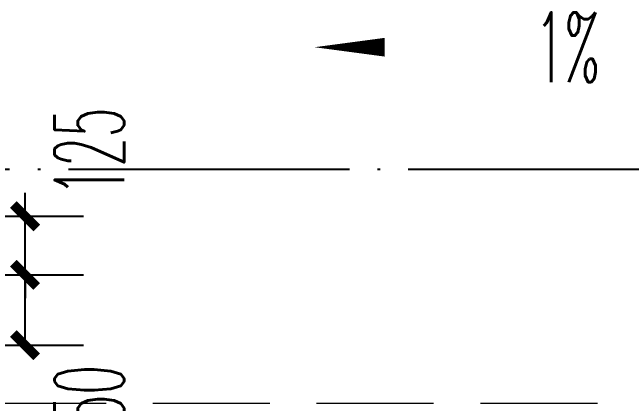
# Model space of a CAD drawing. Extents: x 27938 to 1507990, y 110129 to 923079.
# Drawn here: x 1217913 to 1219237, y 580924 to 581759 of the extents above; entities that cross this region are included whole.
import ezdxf

# ---------------------------------------------------------------- set-up
doc = ezdxf.new("R2010")
doc.units = 0
doc.header["$LTSCALE"] = 1000
doc.header["$MEASUREMENT"] = 0
doc.linetypes.add('DASH', pattern=[0.35, 0.25, -0.1])
doc.linetypes.add('DOTE', pattern=[2.42, 2, -0.2, 0.02, -0.2])
for name, color, linetype in [('----建筑底图', 8, 'Continuous'), ('DIM_SYMB', 3, 'Continuous'), ('DOTE', 1, 'Continuous')]:
    doc.layers.add(name, color=color, linetype=linetype)
doc.layers.add('S-L主梁线', color=4, linetype='DASH', plot=False)
doc.layers.add('平面-排水沟', color=86, linetype='Continuous', lineweight=15)
doc.styles.add('_TCH_DIM', font='SIMPLEX.shx', dxfattribs={"width": 0.7, "bigfont": 'GBCBIG.shx'})
doc.styles.add('_TCH_DIM_T3', font='SIMPLEX.shx', dxfattribs={"width": 0.494118, "bigfont": 'GBCBIG.shx'})
doc.dimstyles.new('_TWT_ARCH&&50', dxfattribs={"dimtxt": 148.75, "dimasz": 50, "dimexe": 125, "dimexo": 150, "dimgap": 63.125, "dimtad": 1, "dimdec": 0, "dimzin": 0, "dimdsep": 46, "dimtxsty": '_TCH_DIM_T3', "dimblk": 'ARCHTICK', "dimcen": 0.09, "dimclrt": 7, "dimazin": 2, "dimtfac": 1, "dimtdec": 0, "dimtix": 1, "dimtmove": 2, "dimatfit": 3, "dimfxl": 100, "dimtolj": 1, "dimtzin": 0, "dimarcsym": 0})

# ---------------------------------------------------------------- blocks, each defined once
blk = doc.blocks.new('A$C149A4CC3')
at = {"layer": 'DOTE', "color": 169, "linetype": 'DOTE', "ltscale": 0.3}
blk.add_line((25039.9, -25110.1), (-25818.8, -25110.1), dxfattribs=at)
at = {"layer": '平面-排水沟', "color": 8}
blk.add_lwpolyline([(-7283.2, -24849.2, 0, 0, 0), (-7704.6, -24849.2, 0, 40, 0), (-7554.6, -24849.2, 0, 0, 0)], format="xyseb", dxfattribs=at)
at = {"layer": '平面-排水沟', "color": 7, "style": '_TCH_DIM', "width": 0.494118}
blk.add_text('1%', height=148.75, dxfattribs=at).set_placement((-7233.2, -24923.6))
blk = doc.blocks.new('A$C63B2058D')
at = {"layer": 'S-L主梁线', "color": 0, "linetype": 'DASH', "lineweight": 18}
blk.add_line((10050, -4799.8), (4450, -4799.8), dxfattribs=at)
blk = doc.blocks.new('_ArchTick')
at = {"color": 0, "linetype": 'ByBlock', "const_width": 0.4}
blk.add_lwpolyline([(-0.5, -0.5), (0.5, 0.5)], dxfattribs=at)
blk = doc.blocks.new('*D457')
at = {"layer": 'Defpoints', "color": 0}
for p in [(1217503.6, 581199), (1217940.3, 581199), (1217503.6, 581049)]:
    blk.add_point(p, dxfattribs=at)
at = {"layer": 'DIM_SYMB', "color": 0, "lineweight": -2}
for p, q in [((1217653.6, 581199), (1218065.3, 581199)), ((1217940.3, 581049), (1217940.3, 581199)), ((1217653.6, 581049), (1218065.3, 581049))]:
    blk.add_line(p, q, dxfattribs=at)
at = {"layer": 'DIM_SYMB', "color": 0, "lineweight": -2, "xscale": 50, "yscale": 50, "zscale": 50}
for p, rotation in [((1217940.3, 581199), 90), ((1217940.3, 581049), 270)]:
    blk.add_blockref('_ArchTick', p, dxfattribs=dict(at, rotation=rotation))
at = {"layer": 'DIM_SYMB', "color": 7, "insert": (1218077.8, 580911.5), "char_height": 148.75, "attachment_point": 5, "rotation": 90, "style": '_TCH_DIM_T3'}
blk.add_mtext('\\A1;150', dxfattribs=at)
blk = doc.blocks.new('*D458')
at = {"layer": 'Defpoints', "color": 0}
for p in [(1217503.6, 581324), (1217940.3, 581324), (1217503.6, 581199)]:
    blk.add_point(p, dxfattribs=at)
at = {"layer": 'DIM_SYMB', "color": 0, "lineweight": -2}
for p, q in [((1217940.3, 581324), (1217940.3, 581374)), ((1217653.6, 581324), (1218065.3, 581324)), ((1217940.3, 581199), (1217940.3, 581324)), ((1217653.6, 581199), (1218065.3, 581199)), ((1217940.3, 581199), (1217940.3, 581149))]:
    blk.add_line(p, q, dxfattribs=at)
at = {"layer": 'DIM_SYMB', "color": 0, "lineweight": -2, "xscale": 50, "yscale": 50, "zscale": 50}
for p, rotation in [((1217940.3, 581324), 270), ((1217940.3, 581199), 90)]:
    blk.add_blockref('_ArchTick', p, dxfattribs=dict(at, rotation=rotation))
at = {"layer": 'DIM_SYMB', "color": 7, "insert": (1218077.8, 581461.5), "char_height": 148.75, "attachment_point": 5, "rotation": 90, "style": '_TCH_DIM_T3'}
blk.add_mtext('\\A1;125', dxfattribs=at)

msp = doc.modelspace()

# ---------------------------------------------------------------- block references
at = {"layer": '----建筑底图'}
msp.add_blockref('A$C149A4CC3', (1226263.6, 606534.1), dxfattribs=at)

# ---------------------------------------------------------------- next in the draw order: block references
at = {"layer": 'S-L主梁线', "color": 225, "linetype": 'ByBlock', "lineweight": 18}
msp.add_blockref('A$C63B2058D', (1212613.6, 585724), dxfattribs=at)

# ---------------------------------------------------------------- next in the draw order: dimensions: what is measured, and where the dimension line sits
at = {"layer": 'DIM_SYMB'}
for base, p1, p2, picture, middle in [((1217940.3, 581324), (1217503.6, 581199), (1217503.6, 581324), '*D458', (1218077.8, 581461.5)), ((1217940.3, 581199), (1217503.6, 581049), (1217503.6, 581199), '*D457', (1218077.8, 580911.5))]:
    dim = msp.add_linear_dim(base=base, p1=p1, p2=p2, angle=90, dimstyle='_TWT_ARCH&&50', dxfattribs=at)
    dim.commit()
    dim.dimension.update_dxf_attribs({"geometry": picture, "text_midpoint": middle, "dimtype": 129})

doc.saveas('drawing.dxf')
